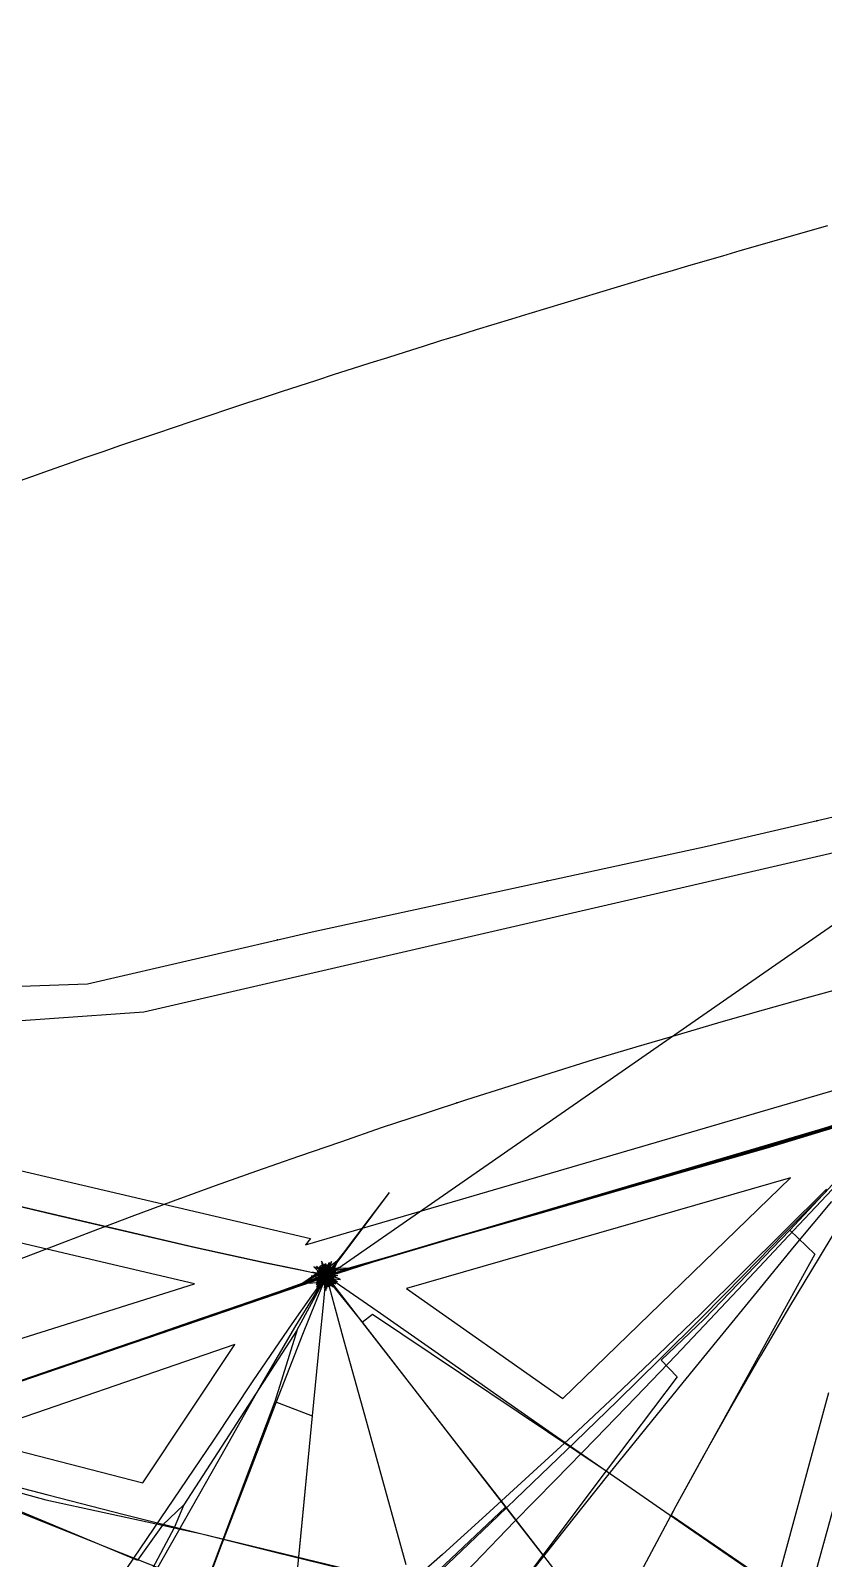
# Model space of a CAD drawing. Header units: metres. Extents: x 465982 to 489928, y 209046 to 231790.
# Drawn here: x 485249 to 486139, y 229765 to 231480 of the extents above; entities that cross this region are included whole.
import ezdxf

# ---------------------------------------------------------------- set-up
doc = ezdxf.new("R2010")
doc.units = ezdxf.units.M
for name, color, linetype in [('ANCHORS_OUTSIDE', 30, 'CONTINUOUS'), ('CELL', 1, 'CONTINUOUS'), ('GREEN_CORRIDOR_EDGES', 3, 'CONTINUOUS'), ('GREEN_CORRIDOR_PARCELS', 3, 'CONTINUOUS'), ('RAILWAY', 7, 'CONTINUOUS'), ('WOOL_ROADS_L1', 30, 'CONTINUOUS'), ('WOOL_ROADS_L2', 94, 'CONTINUOUS'), ('WOOL_THREADS', 8, 'CONTINUOUS')]:
    doc.layers.add(name, color=color, linetype=linetype)

msp = doc.modelspace()

# ---------------------------------------------------------------- linework, layer by layer
at = {"layer": 'ANCHORS_OUTSIDE'}
for p in [(486131.938, 230593.046), (485829.235, 230525.589), (485526.283, 230459.241), (485727.482, 230276.305)]:
    msp.add_point(p, dxfattribs=at)
at = {"layer": 'CELL'}
msp.add_lwpolyline([(483956.76, 229396.44), (484520.02, 229979.19), (484678.68, 230140.99), (484747.86, 230207.98), (484795.05, 230250.26), (484843.67, 230289.23), (484894.28, 230323.46), (484947.39, 230351.77), (484974.97, 230363.47), (485003.24, 230373.51), (485061.75, 230388.85), (485091.88, 230394.4), (485153.6, 230402.08), (485216.72, 230406.49), (485312.9, 230410.1), (485565.23, 230468.21), (486008.73, 230564.6), (486182.46, 230604.71)], dxfattribs=at)
at = {"layer": 'GREEN_CORRIDOR_EDGES'}
msp.add_lwpolyline([(485230.107, 230972.321), (485250.195, 230979.486), (485270.294, 230986.598), (485290.287, 230993.572), (485310.309, 231000.518), (485330.342, 231007.441), (485350.395, 231014.368), (485370.494, 231021.244), (485390.555, 231028.038), (485410.566, 231034.8), (485430.579, 231041.539), (485450.592, 231048.271), (485470.617, 231054.969), (485490.583, 231061.583), (485510.577, 231068.148), (485530.559, 231074.675), (485550.501, 231081.18), (485570.436, 231087.658), (485590.34, 231094.064), (485610.305, 231100.429), (485630.278, 231106.791), (485650.228, 231113.126), (485670.145, 231119.443), (485689.994, 231125.699), (485709.829, 231131.901), (485729.677, 231138.064), (485749.539, 231144.213), (485769.398, 231150.367), (485789.195, 231156.455), (485808.984, 231162.492), (485828.78, 231168.49), (485848.573, 231174.48), (485868.44, 231180.47), (485888.267, 231186.43), (485908.032, 231192.36), (485927.768, 231198.237), (485947.465, 231204.068), (485967.161, 231209.892), (485986.842, 231215.71), (486006.537, 231221.495), (486026.251, 231227.229), (486045.931, 231232.947), (486065.599, 231238.638), (486085.217, 231244.312), (486104.838, 231249.97), (486124.496, 231255.614), (486144.087, 231261.2)], dxfattribs=at)
at = {"layer": 'GREEN_CORRIDOR_PARCELS'}
for points in [[(485563.218, 230124.17), (485557.802, 230117.007), (486202.561, 230305.68), (486349.551, 230403.795), (486559.115, 230404.233), (487755.671, 231479.903), (487534.725, 231457.47), (487371.345, 231381.185), (486912.775, 230889.773), (486641.931, 230670.295), (485376.261, 230378.083), (485058.043, 230355.85), (484885.487, 230282.648)], [(485846.634, 229944.546), (486102.171, 230192.142), (485670.953, 230068.149)], [(485122.883, 229975.575), (485432.933, 230073.314), (484941.679, 230188.423), (485039.096, 229977.358), (485088.444, 230010.893)], [(486250.979, 229667.33), (486216.38, 230061.03), (486130.364, 229749.068)], [(485374.852, 229849.815), (485478.357, 230005.318), (485175.985, 229901.007)]]:
    msp.add_lwpolyline(points, close=True, dxfattribs=at)
at = {"layer": 'RAILWAY'}
msp.add_lwpolyline([(485223.69, 230095.88), (485269.91, 230113.74), (485316.47, 230131.6), (485363.04, 230149.1), (485409.61, 230166.26), (485456.52, 230183.42), (485503.09, 230200.22), (485550.01, 230216.68), (485597.27, 230232.79), (485644.19, 230248.89), (485691.46, 230264.3), (485738.72, 230280.05), (485786.34, 230295.11), (485833.6, 230310.17), (485881.22, 230324.87), (485928.84, 230339.23), (485976.45, 230353.23), (486024.42, 230367.24), (486072.04, 230380.89), (486120, 230394.2), (486167.97, 230407.51)], dxfattribs=at)
at = {"layer": 'WOOL_ROADS_L1'}
for points in [[(486431.942, 230671.47), (485580.674, 230080.888)], [(485580.674, 230080.888), (485034.972, 229894.516), (485256.588, 229232.801)]]:
    msp.add_lwpolyline(points, dxfattribs=at)
at = {"layer": 'WOOL_ROADS_L2'}
for points in [[(486234.357, 230275.661), (485646.327, 230102.105)], [(486234.357, 230275.661), (486101.715, 230133.56)], [(485651.785, 230175.878), (485580.674, 230080.888), (485646.327, 230102.105)], [(486101.715, 230133.56), (486005.302, 230033.406), (485956.958, 229987.706), (485974.895, 229968.732), (485895.495, 229863.473)], [(486101.715, 230133.56), (486129.748, 230106.574), (485973.715, 229823.67)], [(485548.395, 230021.756), (485580.674, 230080.888), (485621.45, 230030.106)], [(485621.45, 230030.106), (485632.965, 230039.038), (485895.495, 229863.473)], [(485548.395, 230021.756), (485421.159, 229825.258), (485410.325, 229799.405)], [(485548.395, 230021.756), (485523.135, 229941.037)], [(485621.45, 230030.106), (485782.367, 229822.665)], [(485523.135, 229941.037), (485444.318, 229731.615)], [(485523.135, 229941.037), (485565.118, 229925.236), (485549.819, 229766.425)], [(485034.972, 229894.516), (485266.225, 229830.813), (485396.931, 229802.325)], [(485895.495, 229863.473), (485824.116, 229768.846)], [(485163.241, 229813.937), (485180.93, 229841.166), (485369.015, 229762.936)], [(485421.159, 229825.258), (485396.931, 229802.325)], [(485687.68, 229733.156), (485782.367, 229822.665)], [(485782.367, 229822.665), (485824.116, 229768.846), (485780.329, 229710.798)], [(485973.715, 229823.67), (485968.383, 229813.554)], [(485968.383, 229813.554), (486085.824, 229733.121)], [(485410.325, 229799.405), (485352.389, 229691.064)], [(485396.931, 229802.325), (485369.015, 229762.936)], [(485396.931, 229802.325), (485410.325, 229799.405)], [(485410.325, 229799.405), (485439.578, 229793.029)], [(485439.578, 229793.029), (485676.378, 229735.884)]]:
    msp.add_lwpolyline(points, dxfattribs=at)
at = {"layer": 'WOOL_THREADS'}
for points in [[(486159.749, 230251.099), (486074.551, 230225.223), (485987.79, 230200.288), (485901.018, 230175.359), (485814.391, 230150.45), (485727.89, 230125.545), (485643.526, 230100.702), (485597.99, 230087.05), (485563.861, 230081.841), (485597.033, 230078.025), (485566.91, 230092.249), (485590.872, 230069.039), (485575.743, 230098.745), (485580.437, 230065.726), (485586.684, 230098.472), (485570.158, 230069.49), (485594.963, 230091.673), (485563.698, 230076.194), (485517.883, 230060.577), (485432.899, 230031.276), (485346.695, 230001.668), (485260.503, 229972.061), (485174.35, 229942.461)], [(486159.595, 230252.564), (486074.878, 230226.709), (485988.655, 230201.672), (485902.434, 230176.668), (485816.277, 230151.686), (485730.269, 230126.738), (485646.357, 230101.962), (485602.433, 230089.326), (485572.353, 230087.686), (485591.561, 230073.12), (485572.613, 230091.677), (485588.935, 230072.236), (485573.824, 230093.268), (485587.125, 230071.315), (485575.478, 230094.302), (485585.313, 230070.524), (485577.316, 230094.981), (485583.423, 230069.945), (485579.246, 230095.269), (485581.449, 230069.461), (485581.203, 230094.834), (485578.844, 230068.397), (485584.093, 230091.901), (485558.9, 230075.36), (485515.337, 230059.89), (485431.079, 230030.813), (485345.619, 230001.439), (485260.142, 229972.064), (485174.694, 229942.7)], [(486159.667, 230251.841), (486074.708, 230225.997), (485988.216, 230201.031), (485901.718, 230176.086), (485815.274, 230151.148), (485728.964, 230126.234), (485644.716, 230101.433), (485599.852, 230088.29), (485569.943, 230075.253), (485591.375, 230094.183), (485574.291, 230069.66), (485584.095, 230097.298), (485581.408, 230067.854), (485576.539, 230096.927), (485588.508, 230069.994), (485570.019, 230093.079), (485593.418, 230075.439), (485565.58, 230086.437), (485593.81, 230082.555), (485561.629, 230076.002), (485516.774, 230060.416), (485432.112, 230031.1), (485346.293, 230001.499), (485260.477, 229971.895), (485174.701, 229942.291)], [(486159.797, 230253.413), (486075.51, 230227.614), (485989.755, 230202.59), (485903.918, 230177.585), (485818.069, 230152.591), (485732.392, 230127.646), (485648.808, 230102.849), (485606.512, 230090.684), (485580.322, 230090.335), (485580.368, 230069.839), (485578.498, 230092.682), (485585.728, 230072.286), (485573.996, 230091.157), (485589.571, 230075.678), (485570.857, 230087.39), (485591.675, 230080.201), (485569.754, 230082.567), (485591.637, 230085.165), (485570.881, 230077.739), (485589.446, 230089.612), (485574.001, 230073.878), (485585.534, 230092.641), (485578.496, 230071.714), (485580.718, 230093.56), (485583.621, 230071.526), (485576.274, 230091.872), (485589.359, 230073.037), (485576.35, 230088.87), (485554.859, 230073.911), (485513.014, 230059.182), (485429.363, 230030.367), (485344.546, 230001.199), (485259.687, 229972.022), (485174.846, 229942.856)], [(486172.222, 230257.21), (486097.906, 230233.779), (486021.686, 230211.219), (485945.331, 230189.076), (485868.963, 230166.94), (485792.353, 230144.737), (485715.552, 230122.468), (485642.055, 230100.632), (485605.58, 230089.946), (485584.555, 230087.013), (485571.648, 230076.024), (485589.151, 230084.502), (485571.138, 230083.005), (485589.554, 230079.738), (485573.008, 230087.833), (485586.959, 230075.611), (485576.803, 230091.063), (485582.527, 230073.454), (485581.679, 230091.939), (485577.601, 230073.884), (485586.317, 230090.21), (485573.586, 230076.776), (485589.422, 230086.356), (485571.613, 230081.316), (485590.12, 230081.454), (485572.238, 230086.23), (485588.211, 230076.886), (485575.286, 230090.14), (485584.232, 230073.952), (485579.915, 230091.976), (485579.344, 230073.535), (485584.965, 230091.303), (485575.204, 230075.916), (485589.9, 230088.157), (485574.366, 230079.478), (485552.174, 230072.522), (485511.578, 230058.626), (485428.701, 230030.082), (485344.63, 230001.161), (485260.519, 229972.23), (485176.447, 229943.313)], [(486172.741, 230258.06), (486099.103, 230234.718), (486023.626, 230212.202), (485947.752, 230190.081), (485871.888, 230167.979), (485795.726, 230145.796), (485719.403, 230123.562), (485645.201, 230101.568), (485608.227, 230090.649), (485588.179, 230084.738), (485573.327, 230080.249), (485587.96, 230084.885), (485573.602, 230080.055), (485587.968, 230085.162), (485573.735, 230079.824), (485587.896, 230085.406), (485573.836, 230079.599), (485587.807, 230085.629), (485573.931, 230079.388), (485587.716, 230085.829), (485574.021, 230079.2), (485587.63, 230086.005), (485574.104, 230079.037), (485587.552, 230086.153), (485574.175, 230078.903), (485587.487, 230086.272), (485574.233, 230078.801), (485587.438, 230086.358), (485574.273, 230078.731), (485587.407, 230086.412), (485574.294, 230078.694), (485587.396, 230086.43), (485574.294, 230078.694), (485587.407, 230086.411), (485574.272, 230078.731), (485587.44, 230086.356), (485574.229, 230078.807), (485587.494, 230086.261), (485574.166, 230078.921), (485587.566, 230086.127), (485574.084, 230079.075), (485587.656, 230085.953), (485573.988, 230079.27), (485587.759, 230085.738), (485573.88, 230079.504), (485587.871, 230085.483), (485573.766, 230079.778), (485587.986, 230085.189), (485573.65, 230080.093), (485588.1, 230084.856), (485573.538, 230080.445), (485588.207, 230084.485), (485573.437, 230080.833), (485588.301, 230084.081), (485573.351, 230081.253), (485588.377, 230083.647), (485573.287, 230081.701), (485588.43, 230083.186), (485573.248, 230082.174), (485588.454, 230082.703), (485573.24, 230082.663), (485588.449, 230082.207), (485573.267, 230083.165), (485588.416, 230081.701), (485573.339, 230083.667), (485588.366, 230081.2), (485572.87, 230084.168), (485551.834, 230088.479), (485512.759, 230096.49), (485434.073, 230113.598), (485353.784, 230132.385), (485273.474, 230151.203), (485193.168, 230170.022)], [(486142.769, 230177.411), (486096.142, 230130.396), (486049.544, 230082.843), (486002.725, 230035.561), (485955.599, 229988.615), (485908.088, 229942.061), (485860.398, 229895.889), (485812.715, 229849.927), (485764.929, 229804.062), (485717.096, 229758.407), (485669.015, 229713.278), (485620.517, 229668.697), (485571.757, 229624.406), (485522.931, 229580.353), (485473.922, 229536.207), (485424.924, 229491.939), (485375.955, 229447.856), (485326.894, 229403.702), (485277.692, 229359.538), (485228.575, 229315.113), (485179.602, 229270.297), (485130.616, 229225.14), (485082.004, 229179.47), (485033.666, 229133.387)], [(485651.785, 230175.878), (485610.899, 230121.453), (485588.612, 230092.342), (485571.36, 230071.259), (485589.633, 230091.685), (485569.672, 230072.558), (485589.55, 230088.948), (485560.828, 230075.76), (485516.568, 230060.277), (485431.979, 230031.106), (485346.221, 230001.647), (485260.463, 229972.191), (485174.743, 229942.75)], [(485651.785, 230175.878), (485611.263, 230122.077), (485589.569, 230093.977), (485575.696, 230073.191), (485585.076, 230094.21), (485579.021, 230072.005), (485580.161, 230096.045), (485583.836, 230074.734), (485556.72, 230073.752), (485514.371, 230059.509), (485430.431, 230030.585), (485345.256, 230001.331), (485260.055, 229972.071), (485174.882, 229942.822)], [(485651.785, 230175.878), (485611.692, 230122.635), (485590.597, 230095.455), (485574.286, 230079.373), (485591.008, 230086.488), (485572.416, 230079.436), (485590.549, 230086.157), (485572.655, 230079.564), (485591.734, 230086.56), (485574.822, 230080.348), (485552.958, 230072.772), (485512.431, 230058.885), (485429.156, 230030.215), (485344.694, 230001.172), (485260.193, 229972.118), (485175.723, 229943.076)], [(485651.785, 230175.878), (485612.614, 230123.862), (485592.976, 230098.583), (485578.226, 230087.305), (485584.419, 230074.17), (485576.816, 230088.616), (485586.497, 230076.707), (485574.674, 230087.174), (485587.988, 230079.055), (485573.42, 230084.843), (485588.745, 230081.65), (485573.122, 230082.208), (485588.68, 230084.315), (485573.107, 230080.006), (485552.111, 230072.605), (485512.068, 230058.804), (485429.25, 230030.284), (485345.248, 230001.393), (485261.222, 229972.496), (485177.251, 229943.62)], [(485651.785, 230175.878), (485613.138, 230124.536), (485594.408, 230100.005), (485584.515, 230086.97), (485576.355, 230077.989), (485585.832, 230085.866), (485575.241, 230080.176), (485586.835, 230083.847), (485574.814, 230082.475), (485586.907, 230081.551), (485575.224, 230084.751), (485586.098, 230079.39), (485576.446, 230086.707), (485584.543, 230077.672), (485578.314, 230088.031), (485582.455, 230076.569), (485580.543, 230088.385), (485579.768, 230075.956), (485582.89, 230086.934), (485571.116, 230079.296), (485551.07, 230072.193), (485511.507, 230058.574), (485429.143, 230030.199), (485345.593, 230001.447), (485262.027, 229972.69), (485178.531, 229943.959)], [(485651.785, 230175.878), (485614.104, 230125.787), (485595.575, 230101.534), (485585.847, 230089.122), (485577.517, 230082.863), (485585.697, 230080.923), (485577.057, 230084.247), (485584.982, 230080.341), (485577.155, 230084.847), (485584.59, 230079.883), (485577.451, 230085.335), (485584.211, 230079.449), (485577.831, 230085.758), (485583.797, 230079.062), (485578.262, 230086.12), (485583.344, 230078.731), (485578.73, 230086.422), (485582.861, 230078.46), (485579.225, 230086.66), (485582.357, 230078.255), (485579.736, 230086.833), (485581.841, 230078.114), (485580.254, 230086.942), (485581.323, 230078.036), (485580.77, 230086.989), (485580.811, 230078.02), (485581.276, 230086.977), (485580.314, 230078.06), (485581.764, 230086.911), (485579.836, 230078.15), (485582.229, 230086.795), (485579.385, 230078.289), (485582.666, 230086.637), (485578.963, 230078.467), (485583.071, 230086.44), (485578.576, 230078.679), (485583.442, 230086.214), (485578.223, 230078.919), (485583.777, 230085.962), (485577.905, 230079.181), (485584.076, 230085.691), (485577.624, 230079.459), (485584.339, 230085.407), (485577.379, 230079.748), (485584.567, 230085.114), (485577.167, 230080.044), (485584.763, 230084.816), (485576.988, 230080.343), (485584.927, 230084.518), (485576.838, 230080.641), (485585.062, 230084.222), (485576.716, 230080.935), (485585.171, 230083.93), (485576.62, 230081.224), (485585.256, 230083.645), (485576.545, 230081.506), (485585.32, 230083.366), (485576.492, 230081.78), (485585.365, 230083.095), (485576.457, 230082.047), (485585.393, 230082.832), (485576.441, 230082.307), (485585.411, 230082.576), (485576.451, 230082.558), (485585.438, 230082.325), (485576.526, 230082.797), (485585.562, 230082.062), (485576.849, 230083), (485586.162, 230081.66), (485577.898, 230082.99), (485567.535, 230085.276), (485548.874, 230089.161), (485510.56, 230097.143), (485431.988, 230114.358), (485352.014, 230133.036), (485272.013, 230151.742), (485192.008, 230170.45)], [(486149.198, 230179.267), (486105.684, 230133.208), (486062.06, 230086.299), (486017.9, 230039.481), (485973.402, 229992.697), (485928.539, 229945.996), (485883.437, 229899.402), (485837.911, 229852.966), (485792.476, 229806.308), (485746.948, 229759.502), (485701.33, 229712.813), (485655.74, 229666.329), (485610.268, 229619.766), (485564.873, 229572.948), (485519.823, 229525.704), (485474.87, 229478.088), (485430.168, 229430.161), (485385.965, 229381.716), (485342.303, 229332.689), (485299.188, 229283.064), (485256.588, 229232.801)], [(485651.785, 230175.878), (485613.435, 230124.946), (485594.138, 230099.433), (485586.287, 230082.549), (485571.559, 230081.536), (485588.165, 230082.433), (485572.675, 230083.831), (485588.389, 230080.541), (485573.439, 230085.725), (485587.747, 230078.724), (485574.457, 230087.415), (485586.595, 230077.14), (485575.833, 230088.834), (485585.059, 230075.889), (485577.526, 230089.885), (485583.241, 230075.052), (485579.448, 230090.487), (485581.246, 230074.694), (485581.486, 230090.588), (485579.198, 230074.858), (485583.51, 230090.157), (485577.233, 230075.554), (485585.381, 230089.202), (485575.491, 230076.758), (485586.958, 230087.765), (485574.109, 230078.408), (485588.113, 230085.928), (485573.209, 230080.402), (485588.735, 230083.81), (485572.886, 230082.605), (485588.746, 230081.564), (485573.195, 230084.848), (485588.115, 230079.37), (485574.142, 230086.946), (485586.863, 230077.416), (485575.681, 230088.711), (485585.067, 230075.885), (485577.7, 230089.968), (485582.865, 230074.937), (485580.037, 230090.577), (485580.444, 230074.689), (485582.486, 230090.45), (485578.028, 230075.195), (485584.809, 230089.569), (485575.857, 230076.437), (485586.77, 230087.991), (485574.161, 230078.316), (485588.153, 230085.854), (485573.132, 230080.661), (485588.794, 230083.361), (485572.902, 230083.236), (485588.602, 230080.772), (485573.516, 230085.771), (485587.576, 230078.363), (485574.928, 230087.986), (485585.811, 230076.407), (485576.996, 230089.634), (485583.491, 230075.138), (485579.502, 230090.536), (485580.879, 230074.735), (485582.209, 230090.641), (485578.361, 230075.376), (485585.07, 230090.129), (485576.829, 230076.629), (485564.592, 230059.615), (485542.38, 230028.26), (485498.542, 229964.432), (485454.187, 229897.794), (485409.43, 229831.397), (485364.493, 229765.259), (485319.519, 229699.28)], [(485651.785, 230175.878), (485613.716, 230125.357), (485594.701, 230100.524), (485584.17, 230086.803), (485575.723, 230076.354), (485585.158, 230087.595), (485575.917, 230077.286), (485585.682, 230087.644), (485575.775, 230077.675), (485585.982, 230087.457), (485575.572, 230077.948), (485586.209, 230087.23), (485575.38, 230078.187), (485586.393, 230087.011), (485575.218, 230078.396), (485586.539, 230086.818), (485575.091, 230078.569), (485586.648, 230086.666), (485575.001, 230078.699), (485586.719, 230086.562), (485574.951, 230078.774), (485586.748, 230086.517), (485574.943, 230078.787), (485586.734, 230086.539), (485574.982, 230078.729), (485586.669, 230086.636), (485575.074, 230078.594), (485586.546, 230086.811), (485575.23, 230078.38), (485586.353, 230087.064), (485575.464, 230078.088), (485586.075, 230087.391), (485575.792, 230077.727), (485585.692, 230087.782), (485576.235, 230077.31), (485585.183, 230088.22), (485576.814, 230076.859), (485584.529, 230088.674), (485577.548, 230076.412), (485583.711, 230089.105), (485578.452, 230076.012), (485582.721, 230089.46), (485579.529, 230075.716), (485581.561, 230089.678), (485580.766, 230075.592), (485580.257, 230089.691), (485582.125, 230075.707), (485578.857, 230089.432), (485583.546, 230076.126), (485577.437, 230088.843), (485584.938, 230076.894), (485576.1, 230087.891), (485586.189, 230078.029), (485574.966, 230086.576), (485587.176, 230079.511), (485574.158, 230084.945), (485587.777, 230081.269), (485573.788, 230083.09), (485587.893, 230083.187), (485573.933, 230081.145), (485587.466, 230085.111), (485574.618, 230079.269), (485586.488, 230086.855), (485575.787, 230077.601), (485585.021, 230088.134), (485576.651, 230075.847), (485566.119, 230058.385), (485546.518, 230025.908), (485507.693, 229959.526), (485468.622, 229890.183), (485429.347, 229820.964), (485390.037, 229752.013)], [(485651.785, 230175.878), (485613.834, 230125.569), (485594.944, 230100.955), (485584.602, 230087.706), (485577.697, 230077.357), (485582.84, 230088.345), (485579.926, 230076.647), (485580.544, 230088.726), (485582.284, 230076.775), (485578.261, 230088.171), (485584.417, 230077.776), (485576.36, 230086.779), (485586.013, 230079.515), (485575.131, 230084.765), (485586.826, 230081.731), (485574.764, 230082.431), (485586.731, 230084.094), (485575.318, 230080.131), (485585.739, 230086.243), (485576.711, 230078.215), (485583.998, 230087.851), (485578.732, 230076.978), (485581.774, 230088.67), (485581.074, 230076.608), (485579.406, 230088.574), (485583.376, 230077.164), (485577.258, 230087.582), (485585.288, 230078.555), (485575.655, 230085.847), (485586.521, 230080.565), (485574.837, 230083.639), (485586.895, 230082.885), (485574.918, 230081.297), (485586.365, 230085.162), (485575.873, 230079.171), (485585.025, 230087.059), (485577.545, 230077.57), (485583.087, 230088.307), (485579.675, 230076.716), (485580.844, 230088.742), (485581.949, 230076.71), (485578.621, 230088.325), (485584.044, 230077.527), (485576.725, 230087.141), (485585.681, 230079.031), (485575.397, 230085.375), (485586.659, 230080.997), (485574.794, 230083.278), (485586.876, 230083.152), (485574.963, 230081.133), (485586.334, 230085.221), (485575.854, 230079.206), (485585.128, 230086.951), (485577.331, 230077.72), (485583.428, 230088.152), (485579.2, 230076.833), (485581.448, 230088.706), (485581.233, 230076.624), (485579.419, 230088.572), (485583.199, 230077.096), (485577.563, 230087.789), (485584.878, 230078.181), (485576.058, 230086.464), (485586.067, 230079.754), (485574.976, 230084.736), (485586.493, 230081.65), (485574.084, 230082.431), (485585.35, 230084.026), (485577.039, 230072.836), (485569.151, 230053.551), (485554.334, 230016.317), (485524.461, 229939.695), (485494.308, 229861.199), (485464.19, 229782.689), (485434.35, 229704.106)], [(485651.785, 230175.878), (485613.93, 230125.744), (485595.186, 230101.316), (485585.213, 230088.38), (485579.057, 230078.68), (485582.22, 230087.981), (485580.288, 230077.748), (485580.583, 230087.888), (485581.732, 230077.684), (485579.131, 230087.558), (485583.114, 230078.127), (485577.838, 230086.886), (485584.296, 230078.951), (485576.793, 230085.902), (485585.19, 230080.06), (485576.068, 230084.689), (485585.738, 230081.351), (485575.704, 230083.345), (485585.915, 230082.72), (485575.713, 230081.977), (485585.727, 230084.064), (485576.073, 230080.681), (485585.205, 230085.29), (485576.744, 230079.541), (485584.4, 230086.325), (485577.667, 230078.624), (485583.376, 230087.112), (485578.774, 230077.977), (485582.204, 230087.614), (485579.992, 230077.626), (485580.958, 230087.811), (485581.248, 230077.584), (485579.71, 230087.698), (485582.47, 230077.848), (485578.531, 230087.289), (485583.591, 230078.397), (485577.485, 230086.606), (485584.548, 230079.205), (485576.631, 230085.684), (485585.285, 230080.229), (485576.023, 230084.572), (485585.753, 230081.415), (485575.704, 230083.328), (485585.914, 230082.698), (485575.707, 230082.023), (485585.743, 230084.004), (485576.048, 230080.739), (485585.232, 230085.245), (485576.725, 230079.564), (485584.396, 230086.331), (485577.71, 230078.589), (485583.275, 230087.173), (485578.95, 230077.902), (485581.937, 230087.686), (485580.361, 230077.579), (485580.479, 230087.807), (485581.836, 230077.668), (485579.019, 230087.501), (485583.25, 230078.189), (485577.686, 230086.772), (485584.471, 230079.115), (485576.615, 230085.662), (485585.379, 230080.38), (485575.927, 230084.264), (485585.894, 230081.878), (485575.745, 230082.715), (485586.037, 230083.527), (485576.275, 230081.272), (485586.067, 230085.52), (485577.454, 230081.471), (485579.277, 230069.627), (485577.362, 230049.513), (485573.425, 230009.164), (485565.118, 229925.236), (485556.891, 229840.258), (485548.857, 229755.181)], [(485651.785, 230175.878), (485613.868, 230125.721), (485595.167, 230101.365), (485585.246, 230088.674), (485577.412, 230080.883), (485585.471, 230084.668), (485576.465, 230080.958), (485585.179, 230084.346), (485576.259, 230080.99), (485585.131, 230084.234), (485576.2, 230081.04), (485585.131, 230084.18), (485576.181, 230081.068), (485585.131, 230084.168), (485576.183, 230081.058), (485585.12, 230084.198), (485576.202, 230081.003), (485585.091, 230084.277), (485576.241, 230080.899), (485585.04, 230084.407), (485576.305, 230080.742), (485584.96, 230084.591), (485576.401, 230080.532), (485584.844, 230084.827), (485576.54, 230080.271), (485584.681, 230085.114), (485576.732, 230079.961), (485584.456, 230085.444), (485576.992, 230079.612), (485584.158, 230085.808), (485577.332, 230079.239), (485583.771, 230086.187), (485577.767, 230078.86), (485583.286, 230086.559), (485578.307, 230078.501), (485582.692, 230086.897), (485578.954, 230078.193), (485581.99, 230087.165), (485579.709, 230077.973), (485581.187, 230087.328), (485580.556, 230077.878), (485580.303, 230087.346), (485581.468, 230077.946), (485579.372, 230087.183), (485582.407, 230078.211), (485578.439, 230086.811), (485583.318, 230078.693), (485577.564, 230086.216), (485584.14, 230079.399), (485576.813, 230085.401), (485584.803, 230080.316), (485576.254, 230084.392), (485585.242, 230081.407), (485575.95, 230083.236), (485585.4, 230082.61), (485575.949, 230082.004), (485585.238, 230083.848), (485576.278, 230080.785), (485584.746, 230085.026), (485576.934, 230079.677), (485583.942, 230086.052), (485577.888, 230078.782), (485582.88, 230086.853), (485579.074, 230078.229), (485581.617, 230087.446), (485580.374, 230078.261), (485580.046, 230088.151), (485580.563, 230079.363), (485590.922, 230075.4), (485606.605, 230064.775), (485638.108, 230043.025), (485702.796, 229997.5), (485768.715, 229951.122), (485834.513, 229905.238), (485900.235, 229859.868), (485966.186, 229814.429), (486032.409, 229768.874), (486098.626, 229723.301)], [(485651.785, 230175.878), (485613.978, 230125.879), (485595.389, 230101.685), (485585.629, 230089.338), (485577.512, 230082.926), (485585.589, 230081.973), (485576.583, 230082.169), (485584.946, 230084.112), (485577.015, 230080.343), (485583.807, 230085.767), (485578.348, 230078.95), (485582.144, 230086.794), (485580.168, 230078.298), (485580.223, 230087.017), (485582.083, 230078.497), (485578.404, 230086.402), (485583.717, 230079.488), (485577.03, 230085.084), (485584.768, 230081.064), (485576.347, 230083.327), (485585.058, 230082.917), (485576.459, 230081.467), (485584.557, 230084.701), (485577.318, 230079.838), (485583.384, 230086.104), (485578.747, 230078.718), (485581.767, 230086.899), (485580.479, 230078.273), (485579.995, 230086.981), (485582.217, 230078.548), (485578.362, 230086.371), (485583.683, 230079.462), (485577.115, 230085.198), (485584.669, 230080.841), (485576.419, 230083.671), (485585.056, 230082.456), (485576.345, 230082.029), (485584.826, 230084.065), (485576.863, 230080.507), (485584.048, 230085.452), (485577.867, 230079.297), (485582.857, 230086.451), (485579.199, 230078.533), (485581.43, 230086.966), (485580.676, 230078.275), (485579.948, 230086.968), (485582.12, 230078.52), (485578.582, 230086.493), (485583.374, 230079.204), (485577.469, 230085.624), (485584.322, 230080.228), (485576.704, 230084.477), (485584.892, 230081.467), (485576.337, 230083.179), (485585.053, 230082.79), (485576.378, 230081.859), (485584.816, 230084.075), (485576.799, 230080.637), (485584.226, 230085.213), (485577.543, 230079.606), (485583.349, 230086.119), (485578.535, 230078.846), (485582.268, 230086.734), (485579.685, 230078.41), (485581.07, 230087.042), (485580.891, 230078.357), (485579.797, 230087.096), (485581.986, 230078.833), (485578.149, 230087.086), (485582.314, 230079.98), (485589.01, 230071.872), (485600.64, 230056.924), (485624.476, 230026.135), (485674.228, 229961.965), (485724.772, 229897.099), (485774.996, 229832.426), (485824.927, 229767.835), (485874.964, 229702.977)], [(485651.785, 230175.878), (485614.008, 230125.893), (485595.412, 230101.657), (485585.834, 230089.046), (485581.622, 230079.389), (485578.657, 230087.297), (485582.5, 230078.815), (485578.848, 230086.917), (485582.484, 230078.593), (485579.001, 230086.882), (485582.387, 230078.506), (485579.123, 230086.909), (485582.276, 230078.454), (485579.238, 230086.946), (485582.165, 230078.413), (485579.348, 230086.982), (485582.058, 230078.378), (485579.454, 230087.015), (485581.954, 230078.348), (485579.556, 230087.044), (485581.855, 230078.321), (485579.651, 230087.068), (485581.763, 230078.298), (485579.74, 230087.089), (485581.677, 230078.279), (485579.823, 230087.107), (485581.599, 230078.263), (485579.897, 230087.122), (485581.528, 230078.249), (485579.964, 230087.134), (485581.466, 230078.238), (485580.021, 230087.144), (485581.412, 230078.231), (485580.071, 230087.15), (485581.368, 230078.224), (485580.11, 230087.156), (485581.333, 230078.219), (485580.141, 230087.16), (485581.307, 230078.216), (485580.162, 230087.163), (485581.291, 230078.213), (485580.174, 230087.165), (485581.284, 230078.213), (485580.176, 230087.165), (485581.286, 230078.213), (485580.17, 230087.164), (485581.296, 230078.214), (485580.155, 230087.162), (485581.316, 230078.217), (485580.131, 230087.159), (485581.343, 230078.221), (485580.1, 230087.155), (485581.378, 230078.226), (485580.061, 230087.149), (485581.42, 230078.231), (485580.016, 230087.143), (485581.469, 230078.239), (485579.965, 230087.134), (485581.522, 230078.249), (485579.908, 230087.124), (485581.581, 230078.26), (485579.847, 230087.113), (485581.643, 230078.275), (485579.781, 230087.106), (485581.707, 230078.3), (485579.708, 230087.113), (485581.763, 230078.365), (485579.611, 230087.204), (485581.773, 230078.613), (485579.398, 230087.672), (485581.635, 230079.336), (485584.583, 230068.606), (485589.904, 230049.187), (485600.879, 230009.389), (485623.894, 229926.289), (485647.29, 229842.129), (485670.397, 229758.192)], [(486142.782, 230179.667), (486095.825, 230133.247), (486048.808, 230086.29), (486001.526, 230039.684), (485953.879, 229993.517), (485905.773, 229947.863), (485857.404, 229902.731), (485808.947, 229857.966), (485760.257, 229813.503), (485711.352, 229769.514), (485662.028, 229726.117)], [(486148.267, 230165.804), (486106.509, 230115.451), (486064.815, 230064.504), (486023.003, 230013.537), (485981.302, 229962.468), (485939.743, 229911.262), (485898.449, 229860.013), (485857.411, 229808.635), (485816.62, 229757.177), (485776.299, 229705.507), (485736.521, 229653.52), (485697.502, 229600.994), (485658.999, 229547.95), (485620.867, 229494.48), (485583.006, 229440.665), (485545.3, 229386.522), (485507.969, 229331.971)], [(486167.425, 230157.428), (486134.335, 230102.732), (486101.262, 230047.681), (486068.587, 229992.323), (486036.429, 229936.59), (486004.738, 229880.341), (485973.715, 229823.67), (485943.068, 229766.815), (485912.754, 229709.892), (485882.759, 229652.939), (485853.063, 229596.012), (485823.064, 229539.002), (485793.052, 229481.724), (485763.171, 229424.214)], [(486145.049, 229950.772), (486127.613, 229887.537), (486110.465, 229824.165), (486093.514, 229760.868), (486076.594, 229697.762), (486059.62, 229634.842), (486042.65, 229571.872), (486025.854, 229508.781)], [(485182.887, 229858.461), (485268.42, 229836.313), (485354.025, 229814.414), (485439.578, 229793.029), (485525.095, 229771.693), (485610.791, 229750.653)], [(485181.538, 229838.835), (485265.964, 229805.007), (485350.35, 229771.316), (485434.532, 229737.88)]]:
    msp.add_lwpolyline(points, dxfattribs=at)

doc.saveas('drawing.dxf')
